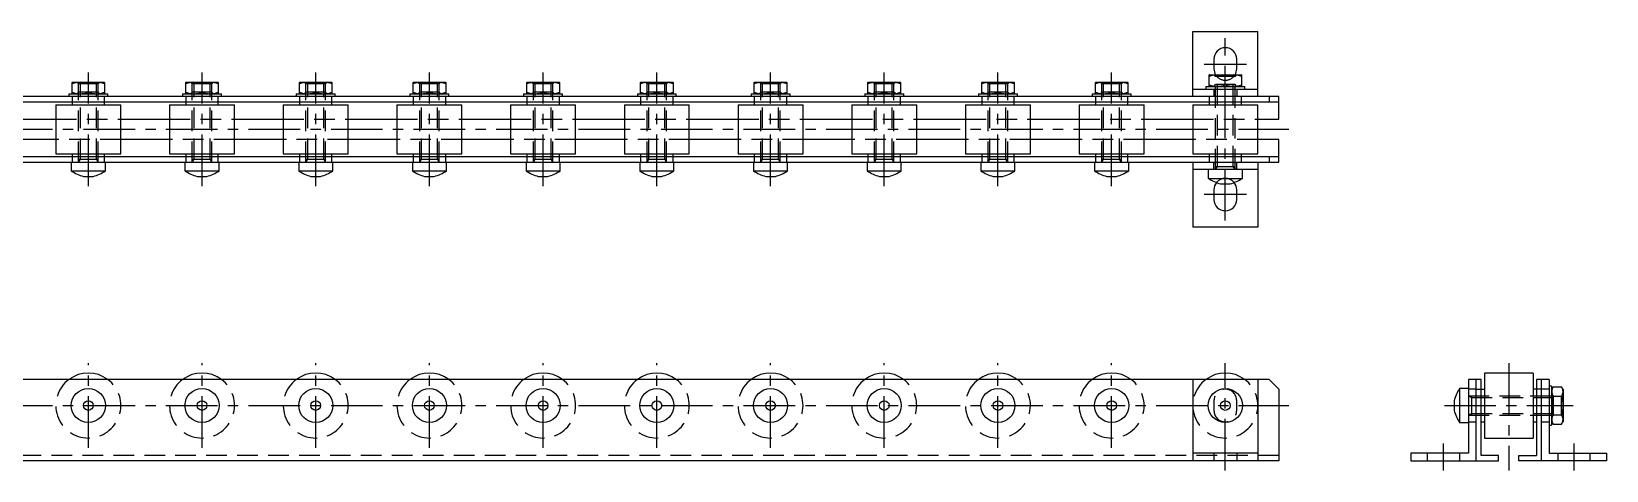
# Model space of a CAD drawing. Extents: x -3 to 974, y -8 to 142.
# Drawn here: x 489 to 973.8, y 7 to 142.1 of the extents above; entities that cross this region are included whole.
import ezdxf

# ---------------------------------------------------------------- set-up
doc = ezdxf.new("R2010")
doc.units = 0
doc.header["$LTSCALE"] = 0.5
doc.linetypes.add('CENTER', pattern=[50.8, 31.75, -6.35, 6.35, -6.35])
doc.linetypes.add('DASHED', pattern=[19.05, 12.7, -6.35])
for name, color, linetype in [('MSM_CENTER', 1, 'CENTER'), ('MSM_CONTINUOUS', 7, 'CONTINUOUS'), ('MSM_DASHED', 4, 'DASHED')]:
    doc.layers.add(name, color=color, linetype=linetype)

msp = doc.modelspace()

# ---------------------------------------------------------------- linework, layer by layer
at = {"layer": 'MSM_CENTER'}
for p, q in [((856.5, 83.91), (856.5, 140.11)), ((850, 132.11), (863, 132.11)), ((506.5, 94.51), (506.5, 129.51)), ((541.5, 94.51), (541.5, 129.51)), ((576.5, 94.51), (576.5, 129.51)), ((611.5, 94.51), (611.5, 129.51)), ((646.5, 94.51), (646.5, 129.51)), ((681.5, 94.51), (681.5, 129.51)), ((716.5, 94.51), (716.5, 129.51)), ((751.5, 94.51), (751.5, 129.51)), ((786.5, 94.51), (786.5, 129.51)), ((821.5, 94.51), (821.5, 129.51)), ((-3, 112.01), (876, 112.01)), ((863, 91.91), (850, 91.91)), ((506.5, 14), (506.5, 40)), ((541.5, 14), (541.5, 40)), ((576.5, 14), (576.5, 40)), ((611.5, 14), (611.5, 40)), ((646.5, 14), (646.5, 40)), ((681.5, 14), (681.5, 40)), ((716.5, 14), (716.5, 40)), ((751.5, 14), (751.5, 40)), ((786.5, 14), (786.5, 40)), ((821.5, 14), (821.5, 40)), ((856.5, 7), (856.5, 40)), ((943.74, 40), (943.74, 7)), ((-3, 27), (876, 27)), ((923.94, 27), (963.54, 27)), ((923.64, 7), (923.64, 15.3)), ((963.84, 7), (963.84, 15.3))]:
    msp.add_line(p, q, dxfattribs=at)
at = {"layer": 'MSM_CONTINUOUS'}
for p, q in [((846.5, 122.11), (846.5, 142.11)), ((846.5, 142.11), (866.5, 142.11)), ((866.5, 122.11), (866.5, 142.11)), ((853, 133.61), (853, 130.61)), ((860, 130.61), (860, 133.61)), ((501.6, 126.51), (501.5, 126.45)), ((501.5, 122.97), (501.5, 126.45)), ((501.6, 126.51), (511.4, 126.51)), ((511.5, 126.45), (511.4, 126.51)), ((511.5, 126.45), (511.5, 122.97)), ((536.6, 126.51), (536.5, 126.45)), ((536.5, 122.97), (536.5, 126.45)), ((536.6, 126.51), (546.4, 126.51)), ((546.5, 126.45), (546.4, 126.51)), ((546.5, 126.45), (546.5, 122.97)), ((571.6, 126.51), (571.5, 126.45)), ((571.5, 122.97), (571.5, 126.45)), ((571.6, 126.51), (581.4, 126.51)), ((581.5, 126.45), (581.4, 126.51)), ((581.5, 126.45), (581.5, 122.97)), ((606.6, 126.51), (606.5, 126.45)), ((606.5, 122.97), (606.5, 126.45)), ((606.6, 126.51), (616.4, 126.51)), ((616.5, 126.45), (616.4, 126.51)), ((616.5, 126.45), (616.5, 122.97)), ((641.6, 126.51), (641.5, 126.45)), ((641.5, 122.97), (641.5, 126.45)), ((641.6, 126.51), (651.4, 126.51)), ((651.5, 126.45), (651.4, 126.51)), ((651.5, 126.45), (651.5, 122.97)), ((676.6, 126.51), (676.5, 126.45)), ((676.5, 122.97), (676.5, 126.45)), ((676.6, 126.51), (686.4, 126.51)), ((686.5, 126.45), (686.4, 126.51)), ((686.5, 126.45), (686.5, 122.97)), ((711.6, 126.51), (711.5, 126.45)), ((711.5, 122.97), (711.5, 126.45)), ((711.6, 126.51), (721.4, 126.51)), ((721.5, 126.45), (721.4, 126.51)), ((721.5, 126.45), (721.5, 122.97)), ((746.6, 126.51), (746.5, 126.45)), ((746.5, 122.97), (746.5, 126.45)), ((746.6, 126.51), (756.4, 126.51)), ((756.5, 126.45), (756.4, 126.51)), ((756.5, 126.45), (756.5, 122.97)), ((781.6, 126.51), (781.5, 126.45)), ((781.5, 122.97), (781.5, 126.45)), ((781.6, 126.51), (791.4, 126.51)), ((791.5, 126.45), (791.4, 126.51)), ((791.5, 126.45), (791.5, 122.97)), ((816.6, 126.51), (816.5, 126.45)), ((816.5, 122.97), (816.5, 126.45)), ((816.6, 126.51), (826.4, 126.51)), ((826.5, 126.45), (826.4, 126.51)), ((826.5, 126.45), (826.5, 122.97)), ((851.6, 128.81), (851.5, 128.75)), ((851.5, 125.27), (851.5, 128.75)), ((851.6, 128.81), (861.4, 128.81)), ((856.5, 125.72), (856.5, 128.31)), ((861.5, 128.75), (861.4, 128.81)), ((861.5, 128.75), (861.5, 125.27)), ((873, 122.11), (0, 122.11)), ((500.5, 122.91), (500.5, 122.11)), ((500.5, 122.91), (512.5, 122.91)), ((501.5, 122.97), (501.6, 122.91)), ((506.5, 123.42), (506.5, 126.01)), ((511.4, 122.91), (511.5, 122.97)), ((512.5, 122.11), (512.5, 122.91)), ((535.5, 122.91), (535.5, 122.11)), ((535.5, 122.91), (547.5, 122.91)), ((536.5, 122.97), (536.6, 122.91)), ((541.5, 123.42), (541.5, 126.01)), ((546.4, 122.91), (546.5, 122.97)), ((547.5, 122.11), (547.5, 122.91)), ((570.5, 122.91), (570.5, 122.11)), ((570.5, 122.91), (582.5, 122.91)), ((571.5, 122.97), (571.6, 122.91)), ((576.5, 123.42), (576.5, 126.01)), ((581.4, 122.91), (581.5, 122.97)), ((582.5, 122.11), (582.5, 122.91)), ((605.5, 122.91), (605.5, 122.11)), ((605.5, 122.91), (617.5, 122.91)), ((606.5, 122.97), (606.6, 122.91)), ((611.5, 123.42), (611.5, 126.01)), ((616.4, 122.91), (616.5, 122.97)), ((617.5, 122.11), (617.5, 122.91)), ((640.5, 122.91), (640.5, 122.11)), ((640.5, 122.91), (652.5, 122.91)), ((641.5, 122.97), (641.6, 122.91)), ((646.5, 123.42), (646.5, 126.01)), ((651.4, 122.91), (651.5, 122.97)), ((652.5, 122.11), (652.5, 122.91)), ((675.5, 122.91), (675.5, 122.11)), ((675.5, 122.91), (687.5, 122.91)), ((676.5, 122.97), (676.6, 122.91)), ((681.5, 123.42), (681.5, 126.01)), ((686.4, 122.91), (686.5, 122.97)), ((687.5, 122.11), (687.5, 122.91)), ((710.5, 122.91), (710.5, 122.11)), ((710.5, 122.91), (722.5, 122.91)), ((711.5, 122.97), (711.6, 122.91)), ((716.5, 123.42), (716.5, 126.01)), ((721.4, 122.91), (721.5, 122.97)), ((722.5, 122.11), (722.5, 122.91)), ((745.5, 122.91), (745.5, 122.11)), ((745.5, 122.91), (757.5, 122.91)), ((746.5, 122.97), (746.6, 122.91)), ((751.5, 123.42), (751.5, 126.01)), ((756.4, 122.91), (756.5, 122.97)), ((757.5, 122.11), (757.5, 122.91)), ((780.5, 122.91), (780.5, 122.11)), ((780.5, 122.91), (792.5, 122.91)), ((781.5, 122.97), (781.6, 122.91)), ((786.5, 123.42), (786.5, 126.01)), ((791.4, 122.91), (791.5, 122.97)), ((792.5, 122.11), (792.5, 122.91)), ((815.5, 122.91), (815.5, 122.11)), ((815.5, 122.91), (827.5, 122.91)), ((816.5, 122.97), (816.6, 122.91)), ((821.5, 123.42), (821.5, 126.01)), ((826.4, 122.91), (826.5, 122.97)), ((827.5, 122.11), (827.5, 122.91)), ((846.5, 124.41), (866.5, 124.41)), ((850.5, 125.21), (850.5, 124.41)), ((850.5, 125.21), (862.5, 125.21)), ((851.5, 125.27), (851.6, 125.21)), ((861.4, 125.21), (861.5, 125.27)), ((862.5, 124.41), (862.5, 125.21)), ((870, 122.11), (870, 120.51)), ((873, 115.11), (873, 122.11)), ((0, 120.51), (873, 120.51)), ((496.5, 119.51), (496.5, 104.51)), ((496.5, 119.51), (516.5, 119.51)), ((501.5, 120.51), (501.5, 119.51)), ((511.5, 119.51), (511.5, 120.51)), ((516.5, 104.51), (516.5, 119.51)), ((531.5, 119.51), (531.5, 104.51)), ((531.5, 119.51), (551.5, 119.51)), ((536.5, 120.51), (536.5, 119.51)), ((546.5, 119.51), (546.5, 120.51)), ((551.5, 104.51), (551.5, 119.51)), ((566.5, 119.51), (566.5, 104.51)), ((566.5, 119.51), (586.5, 119.51)), ((571.5, 120.51), (571.5, 119.51)), ((581.5, 119.51), (581.5, 120.51)), ((586.5, 104.51), (586.5, 119.51)), ((601.5, 119.51), (601.5, 104.51)), ((601.5, 119.51), (621.5, 119.51)), ((606.5, 120.51), (606.5, 119.51)), ((616.5, 119.51), (616.5, 120.51)), ((621.5, 104.51), (621.5, 119.51)), ((636.5, 119.51), (636.5, 104.51)), ((636.5, 119.51), (656.5, 119.51)), ((641.5, 120.51), (641.5, 119.51)), ((651.5, 119.51), (651.5, 120.51)), ((656.5, 104.51), (656.5, 119.51)), ((671.5, 119.51), (671.5, 104.51)), ((671.5, 119.51), (691.5, 119.51)), ((676.5, 120.51), (676.5, 119.51)), ((686.5, 119.51), (686.5, 120.51)), ((691.5, 104.51), (691.5, 119.51)), ((706.5, 119.51), (706.5, 104.51)), ((706.5, 119.51), (726.5, 119.51)), ((711.5, 120.51), (711.5, 119.51)), ((721.5, 119.51), (721.5, 120.51)), ((726.5, 104.51), (726.5, 119.51)), ((741.5, 119.51), (741.5, 104.51)), ((741.5, 119.51), (761.5, 119.51)), ((746.5, 120.51), (746.5, 119.51)), ((756.5, 119.51), (756.5, 120.51)), ((761.5, 104.51), (761.5, 119.51)), ((776.5, 119.51), (776.5, 104.51)), ((776.5, 119.51), (796.5, 119.51)), ((781.5, 120.51), (781.5, 119.51)), ((791.5, 119.51), (791.5, 120.51)), ((796.5, 104.51), (796.5, 119.51)), ((811.5, 119.51), (811.5, 104.51)), ((811.5, 119.51), (831.5, 119.51)), ((816.5, 120.51), (816.5, 119.51)), ((826.5, 119.51), (826.5, 120.51)), ((831.5, 104.51), (831.5, 119.51)), ((846.5, 119.51), (846.5, 104.51)), ((846.5, 119.51), (866.5, 119.51)), ((851.5, 120.51), (851.5, 119.51)), ((861.5, 119.51), (861.5, 120.51)), ((866.5, 104.51), (866.5, 119.51)), ((481.5, 115.11), (496.5, 115.11)), ((516.5, 115.11), (531.5, 115.11)), ((551.5, 115.11), (566.5, 115.11)), ((586.5, 115.11), (601.5, 115.11)), ((621.5, 115.11), (636.5, 115.11)), ((656.5, 115.11), (671.5, 115.11)), ((691.5, 115.11), (706.5, 115.11)), ((726.5, 115.11), (741.5, 115.11)), ((761.5, 115.11), (776.5, 115.11)), ((796.5, 115.11), (811.5, 115.11)), ((831.5, 115.11), (846.5, 115.11)), ((866.5, 115.11), (873, 115.11)), ((496.5, 108.91), (481.5, 108.91)), ((531.5, 108.91), (516.5, 108.91)), ((566.5, 108.91), (551.5, 108.91)), ((601.5, 108.91), (586.5, 108.91)), ((636.5, 108.91), (621.5, 108.91)), ((671.5, 108.91), (656.5, 108.91)), ((706.5, 108.91), (691.5, 108.91)), ((741.5, 108.91), (726.5, 108.91)), ((776.5, 108.91), (761.5, 108.91)), ((811.5, 108.91), (796.5, 108.91)), ((846.5, 108.91), (831.5, 108.91)), ((873, 108.91), (866.5, 108.91)), ((873, 101.91), (873, 108.91)), ((873, 103.51), (0, 103.51)), ((0, 101.91), (873, 101.91)), ((496.5, 104.51), (516.5, 104.51)), ((501.25, 101.91), (501.25, 99.2)), ((501.5, 104.51), (501.5, 103.51)), ((511.5, 103.51), (511.5, 104.51)), ((511.75, 99.2), (511.75, 101.91)), ((531.5, 104.51), (551.5, 104.51)), ((536.25, 101.91), (536.25, 99.2)), ((536.5, 104.51), (536.5, 103.51)), ((546.5, 103.51), (546.5, 104.51)), ((546.75, 99.2), (546.75, 101.91)), ((566.5, 104.51), (586.5, 104.51)), ((571.25, 101.91), (571.25, 99.2)), ((571.5, 104.51), (571.5, 103.51)), ((581.5, 103.51), (581.5, 104.51)), ((581.75, 99.2), (581.75, 101.91)), ((601.5, 104.51), (621.5, 104.51)), ((606.25, 101.91), (606.25, 99.2)), ((606.5, 104.51), (606.5, 103.51)), ((616.5, 103.51), (616.5, 104.51)), ((616.75, 99.2), (616.75, 101.91)), ((636.5, 104.51), (656.5, 104.51)), ((641.25, 101.91), (641.25, 99.2)), ((641.5, 104.51), (641.5, 103.51)), ((651.5, 103.51), (651.5, 104.51)), ((651.75, 99.2), (651.75, 101.91)), ((671.5, 104.51), (691.5, 104.51)), ((676.25, 101.91), (676.25, 99.2)), ((676.5, 104.51), (676.5, 103.51)), ((686.5, 103.51), (686.5, 104.51)), ((686.75, 99.2), (686.75, 101.91)), ((706.5, 104.51), (726.5, 104.51)), ((711.25, 101.91), (711.25, 99.2)), ((711.5, 104.51), (711.5, 103.51)), ((721.5, 103.51), (721.5, 104.51)), ((721.75, 99.2), (721.75, 101.91)), ((741.5, 104.51), (761.5, 104.51)), ((746.25, 101.91), (746.25, 99.2)), ((746.5, 104.51), (746.5, 103.51)), ((756.5, 103.51), (756.5, 104.51)), ((756.75, 99.2), (756.75, 101.91)), ((776.5, 104.51), (796.5, 104.51)), ((781.25, 101.91), (781.25, 99.2)), ((781.5, 104.51), (781.5, 103.51)), ((791.5, 103.51), (791.5, 104.51)), ((791.75, 99.2), (791.75, 101.91)), ((811.5, 104.51), (831.5, 104.51)), ((816.25, 101.91), (816.25, 99.2)), ((816.5, 104.51), (816.5, 103.51)), ((826.5, 103.51), (826.5, 104.51)), ((826.75, 99.2), (826.75, 101.91)), ((846.5, 104.51), (866.5, 104.51)), ((846.5, 101.91), (846.5, 81.91)), ((851.5, 104.51), (851.5, 103.51)), ((861.5, 103.51), (861.5, 104.51)), ((866.5, 101.91), (866.5, 81.91)), ((870, 103.51), (870, 101.91)), ((501.25, 99.2), (511.75, 99.2)), ((505.01, 97.51), (507.99, 97.51)), ((536.25, 99.2), (546.75, 99.2)), ((540.01, 97.51), (542.99, 97.51)), ((571.25, 99.2), (581.75, 99.2)), ((575.01, 97.51), (577.99, 97.51)), ((606.25, 99.2), (616.75, 99.2)), ((610.01, 97.51), (612.99, 97.51)), ((641.25, 99.2), (651.75, 99.2)), ((645.01, 97.51), (647.99, 97.51)), ((676.25, 99.2), (686.75, 99.2)), ((680.01, 97.51), (682.99, 97.51)), ((711.25, 99.2), (721.75, 99.2)), ((715.01, 97.51), (717.99, 97.51)), ((746.25, 99.2), (756.75, 99.2)), ((750.01, 97.51), (752.99, 97.51)), ((781.25, 99.2), (791.75, 99.2)), ((785.01, 97.51), (787.99, 97.51)), ((816.25, 99.2), (826.75, 99.2)), ((820.01, 97.51), (822.99, 97.51)), ((866.5, 99.61), (846.5, 99.61)), ((851.25, 99.61), (851.25, 96.9)), ((861.75, 96.9), (861.75, 99.61)), ((851.25, 96.9), (861.75, 96.9)), ((853, 93.41), (853, 90.41)), ((855.01, 95.21), (857.99, 95.21)), ((860, 90.41), (860, 93.41)), ((866.5, 81.91), (846.5, 81.91)), ((870, 35), (3, 35)), ((846.5, 35), (846.5, 10)), ((866.5, 35), (866.5, 10)), ((870, 35), (873, 32)), ((935.24, 35), (931.34, 35)), ((931.34, 35), (931.34, 12.3)), ((933.64, 35), (933.64, 10)), ((935.24, 11.6), (935.24, 35)), ((936.24, 37), (936.24, 17)), ((951.24, 37), (936.24, 37)), ((951.24, 37), (951.24, 17)), ((952.24, 35), (952.24, 11.6)), ((956.14, 35), (952.24, 35)), ((953.84, 10), (953.84, 35)), ((956.14, 35), (956.14, 12.3)), ((873, 32), (873, 10)), ((928.63, 32.25), (928.63, 21.75)), ((931.34, 32.25), (928.63, 32.25)), ((933.64, 32), (936.24, 32)), ((953.84, 32), (951.24, 32)), ((956.94, 33), (956.14, 33)), ((956.94, 33), (956.94, 21)), ((957.44, 32.77), (956.94, 31.9)), ((957.44, 32.77), (960.03, 32.77)), ((957.44, 29.89), (960.03, 29.89)), ((960.54, 31.9), (960.03, 32.77)), ((960.54, 31.9), (960.54, 22.1)), ((926.94, 28.49), (926.94, 25.51)), ((928.63, 21.75), (931.34, 21.75)), ((935.24, 22), (936.24, 22)), ((951.24, 22), (952.24, 22)), ((956.14, 21), (956.94, 21)), ((956.94, 22.1), (957.44, 21.23)), ((957.44, 24.11), (960.03, 24.11)), ((957.44, 21.23), (960.03, 21.23)), ((960.03, 21.23), (960.54, 22.1)), ((936.24, 17), (951.24, 17)), ((873, 10), (0, 10)), ((866.5, 12.3), (846.5, 12.3)), ((931.34, 12.3), (913.64, 12.3)), ((913.64, 12.3), (913.64, 10)), ((913.64, 10), (940.64, 10)), ((940.64, 11.6), (935.24, 11.6)), ((940.64, 10), (940.64, 11.6)), ((946.84, 11.6), (952.24, 11.6)), ((946.84, 10), (946.84, 11.6)), ((973.84, 10), (946.84, 10)), ((956.14, 12.3), (973.84, 12.3)), ((973.84, 12.3), (973.84, 10))]:
    msp.add_line(p, q, dxfattribs=at)
for centre, radius in [((506.5, 27), 5.25), ((541.5, 27), 5.25), ((576.5, 27), 5.25), ((611.5, 27), 5.25), ((646.5, 27), 5.25), ((681.5, 27), 5.25), ((716.5, 27), 5.25), ((751.5, 27), 5.25), ((786.5, 27), 5.25), ((821.5, 27), 5.25), ((856.5, 27), 5.25), ((506.5, 27), 1.49), ((541.5, 27), 1.49), ((576.5, 27), 1.49), ((611.5, 27), 1.49), ((646.5, 27), 1.49), ((681.5, 27), 1.49), ((716.5, 27), 1.49), ((751.5, 27), 1.49), ((786.5, 27), 1.49), ((821.5, 27), 1.49), ((856.5, 27), 1.49)]:
    msp.add_circle(centre, radius, dxfattribs=at)
for centre, radius, start, end in [((856.5, 133.61), 3.5, 0, 180), ((504, 119.08), 7.37, 70.1592, 109.8408), ((509, 119.08), 7.37, 70.1592, 109.8408), ((539, 119.08), 7.37, 70.1592, 109.8408), ((544, 119.08), 7.37, 70.1592, 109.8408), ((574, 119.08), 7.37, 70.1592, 109.8408), ((579, 119.08), 7.37, 70.1592, 109.8408), ((609, 119.08), 7.37, 70.1592, 109.8408), ((614, 119.08), 7.37, 70.1592, 109.8408), ((644, 119.08), 7.37, 70.1592, 109.8408), ((649, 119.08), 7.37, 70.1592, 109.8408), ((679, 119.08), 7.37, 70.1592, 109.8408), ((684, 119.08), 7.37, 70.1592, 109.8408), ((714, 119.08), 7.37, 70.1592, 109.8408), ((719, 119.08), 7.37, 70.1592, 109.8408), ((749, 119.08), 7.37, 70.1592, 109.8408), ((754, 119.08), 7.37, 70.1592, 109.8408), ((784, 119.08), 7.37, 70.1592, 109.8408), ((789, 119.08), 7.37, 70.1592, 109.8408), ((819, 119.08), 7.37, 70.1592, 109.8408), ((824, 119.08), 7.37, 70.1592, 109.8408), ((854, 121.38), 7.37, 70.1592, 109.8408), ((856.5, 130.61), 3.5, 180, 210.9497), ((859, 121.38), 7.37, 70.1592, 109.8408), ((856.5, 130.61), 3.5, 329.0503, 0), ((504, 130.34), 7.37, 250.1592, 289.8408), ((509, 130.34), 7.37, 250.1592, 289.8408), ((539, 130.34), 7.37, 250.1592, 289.8408), ((544, 130.34), 7.37, 250.1592, 289.8408), ((574, 130.34), 7.37, 250.1592, 289.8408), ((579, 130.34), 7.37, 250.1592, 289.8408), ((609, 130.34), 7.37, 250.1592, 289.8408), ((614, 130.34), 7.37, 250.1592, 289.8408), ((644, 130.34), 7.37, 250.1592, 289.8408), ((649, 130.34), 7.37, 250.1592, 289.8408), ((679, 130.34), 7.37, 250.1592, 289.8408), ((684, 130.34), 7.37, 250.1592, 289.8408), ((714, 130.34), 7.37, 250.1592, 289.8408), ((719, 130.34), 7.37, 250.1592, 289.8408), ((749, 130.34), 7.37, 250.1592, 289.8408), ((754, 130.34), 7.37, 250.1592, 289.8408), ((784, 130.34), 7.37, 250.1592, 289.8408), ((789, 130.34), 7.37, 250.1592, 289.8408), ((819, 130.34), 7.37, 250.1592, 289.8408), ((824, 130.34), 7.37, 250.1592, 289.8408), ((854, 132.64), 7.37, 250.1592, 289.8408), ((859, 132.64), 7.37, 250.1592, 289.8408), ((508.04, 109.25), 12.12, 235.9445, 255.5214), ((504.96, 109.25), 12.12, 284.4786, 304.0555), ((543.04, 109.25), 12.12, 235.9445, 255.5214), ((539.96, 109.25), 12.12, 284.4786, 304.0555), ((578.04, 109.25), 12.12, 235.9445, 255.5214), ((574.96, 109.25), 12.12, 284.4786, 304.0555), ((613.04, 109.25), 12.12, 235.9445, 255.5214), ((609.96, 109.25), 12.12, 284.4786, 304.0555), ((648.04, 109.25), 12.12, 235.9445, 255.5214), ((644.96, 109.25), 12.12, 284.4786, 304.0555), ((683.04, 109.25), 12.12, 235.9445, 255.5214), ((679.96, 109.25), 12.12, 284.4786, 304.0555), ((718.04, 109.25), 12.12, 235.9445, 255.5214), ((714.96, 109.25), 12.12, 284.4786, 304.0555), ((753.04, 109.25), 12.12, 235.9445, 255.5214), ((749.96, 109.25), 12.12, 284.4786, 304.0555), ((788.04, 109.25), 12.12, 235.9445, 255.5214), ((784.96, 109.25), 12.12, 284.4786, 304.0555), ((823.04, 109.25), 12.12, 235.9445, 255.5214), ((819.96, 109.25), 12.12, 284.4786, 304.0555), ((858.04, 106.95), 12.12, 235.9445, 255.5214), ((856.5, 93.41), 3.5, 141.2477, 180), ((854.96, 106.95), 12.12, 284.4786, 304.0555), ((856.5, 93.41), 3.5, 0, 38.7523), ((856.5, 90.41), 3.5, 180, 0), ((506.5, 27), 10, 53.1301, 126.8699), ((541.5, 27), 10, 53.1301, 126.8699), ((576.5, 27), 10, 53.1301, 126.8699), ((611.5, 27), 10, 53.1301, 126.8699), ((646.5, 27), 10, 53.1301, 126.8699), ((681.5, 27), 10, 53.1301, 126.8699), ((716.5, 27), 10, 53.1301, 126.8699), ((751.5, 27), 10, 53.1301, 126.8699), ((786.5, 27), 10, 53.1301, 126.8699), ((821.5, 27), 10, 53.1301, 126.8699), ((856.5, 27), 10, 53.1301, 126.8699), ((938.67, 25.46), 12.12, 145.9445, 165.5214), ((959.55, 31.33), 2.56, 154.3574, 214.3573), ((966.6, 27), 9.61, 162.5124, 197.4876), ((957.92, 31.33), 2.56, 325.6427, 25.6426), ((950.87, 27), 9.61, 342.5124, 17.4876), ((938.67, 28.54), 12.12, 194.4786, 214.0555), ((959.55, 22.67), 2.56, 145.6427, 205.6426), ((957.92, 22.67), 2.56, 334.3574, 34.3573)]:
    msp.add_arc(centre, radius, start, end, dxfattribs=at)
at = {"layer": 'MSM_DASHED'}
for p, q in [((502.96, 126.51), (503.5, 125.97)), ((504.04, 126.51), (503.5, 125.97)), ((504.04, 102.85), (504.04, 126.51)), ((508.96, 126.51), (509.5, 125.97)), ((508.96, 102.85), (508.96, 126.51)), ((510.04, 126.51), (509.5, 125.97)), ((537.96, 126.51), (538.5, 125.97)), ((539.04, 126.51), (538.5, 125.97)), ((539.04, 102.85), (539.04, 126.51)), ((543.96, 126.51), (544.5, 125.97)), ((543.96, 102.85), (543.96, 126.51)), ((545.04, 126.51), (544.5, 125.97)), ((572.96, 126.51), (573.5, 125.97)), ((574.04, 126.51), (573.5, 125.97)), ((574.04, 102.85), (574.04, 126.51)), ((578.96, 126.51), (579.5, 125.97)), ((578.96, 102.85), (578.96, 126.51)), ((580.04, 126.51), (579.5, 125.97)), ((607.96, 126.51), (608.5, 125.97)), ((609.04, 126.51), (608.5, 125.97)), ((609.04, 102.85), (609.04, 126.51)), ((613.96, 126.51), (614.5, 125.97)), ((613.96, 102.85), (613.96, 126.51)), ((615.04, 126.51), (614.5, 125.97)), ((642.96, 126.51), (643.5, 125.97)), ((644.04, 126.51), (643.5, 125.97)), ((644.04, 102.85), (644.04, 126.51)), ((648.96, 126.51), (649.5, 125.97)), ((648.96, 102.85), (648.96, 126.51)), ((650.04, 126.51), (649.5, 125.97)), ((677.96, 126.51), (678.5, 125.97)), ((679.04, 126.51), (678.5, 125.97)), ((679.04, 102.85), (679.04, 126.51)), ((683.96, 126.51), (684.5, 125.97)), ((683.96, 102.85), (683.96, 126.51)), ((685.04, 126.51), (684.5, 125.97)), ((712.96, 126.51), (713.5, 125.97)), ((714.04, 126.51), (713.5, 125.97)), ((714.04, 102.85), (714.04, 126.51)), ((718.96, 126.51), (719.5, 125.97)), ((718.96, 102.85), (718.96, 126.51)), ((720.04, 126.51), (719.5, 125.97)), ((747.96, 126.51), (748.5, 125.97)), ((749.04, 126.51), (748.5, 125.97)), ((749.04, 102.85), (749.04, 126.51)), ((753.96, 126.51), (754.5, 125.97)), ((753.96, 102.85), (753.96, 126.51)), ((755.04, 126.51), (754.5, 125.97)), ((782.96, 126.51), (783.5, 125.97)), ((784.04, 126.51), (783.5, 125.97)), ((784.04, 102.85), (784.04, 126.51)), ((788.96, 126.51), (789.5, 125.97)), ((788.96, 102.85), (788.96, 126.51)), ((790.04, 126.51), (789.5, 125.97)), ((817.96, 126.51), (818.5, 125.97)), ((819.04, 126.51), (818.5, 125.97)), ((819.04, 102.85), (819.04, 126.51)), ((823.96, 126.51), (824.5, 125.97)), ((823.96, 102.85), (823.96, 126.51)), ((825.04, 126.51), (824.5, 125.97)), ((852.96, 128.81), (853.5, 128.27)), ((854.04, 128.81), (853.5, 128.27)), ((853.5, 99.61), (853.5, 128.27)), ((859.5, 128.27), (853.5, 128.27)), ((854.04, 100.55), (854.04, 128.81)), ((858.96, 100.55), (858.96, 128.81)), ((858.96, 128.81), (859.5, 128.27)), ((860.04, 128.81), (859.5, 128.27)), ((859.5, 99.61), (859.5, 128.27)), ((501.5, 122.11), (501.5, 120.51)), ((502.96, 122.91), (503.5, 123.45)), ((509.5, 125.97), (503.5, 125.97)), ((503.5, 101.91), (503.5, 125.97)), ((509.5, 123.45), (503.5, 123.45)), ((509.5, 101.91), (509.5, 125.97)), ((510.04, 122.91), (509.5, 123.45)), ((511.5, 120.51), (511.5, 122.11)), ((536.5, 122.11), (536.5, 120.51)), ((537.96, 122.91), (538.5, 123.45)), ((544.5, 125.97), (538.5, 125.97)), ((538.5, 101.91), (538.5, 125.97)), ((544.5, 123.45), (538.5, 123.45)), ((544.5, 101.91), (544.5, 125.97)), ((545.04, 122.91), (544.5, 123.45)), ((546.5, 120.51), (546.5, 122.11)), ((571.5, 122.11), (571.5, 120.51)), ((572.96, 122.91), (573.5, 123.45)), ((579.5, 125.97), (573.5, 125.97)), ((573.5, 101.91), (573.5, 125.97)), ((579.5, 123.45), (573.5, 123.45)), ((579.5, 101.91), (579.5, 125.97)), ((580.04, 122.91), (579.5, 123.45)), ((581.5, 120.51), (581.5, 122.11)), ((606.5, 122.11), (606.5, 120.51)), ((607.96, 122.91), (608.5, 123.45)), ((614.5, 125.97), (608.5, 125.97)), ((608.5, 101.91), (608.5, 125.97)), ((614.5, 123.45), (608.5, 123.45)), ((614.5, 101.91), (614.5, 125.97)), ((615.04, 122.91), (614.5, 123.45)), ((616.5, 120.51), (616.5, 122.11)), ((641.5, 122.11), (641.5, 120.51)), ((642.96, 122.91), (643.5, 123.45)), ((649.5, 125.97), (643.5, 125.97)), ((643.5, 101.91), (643.5, 125.97)), ((649.5, 123.45), (643.5, 123.45)), ((649.5, 101.91), (649.5, 125.97)), ((650.04, 122.91), (649.5, 123.45)), ((651.5, 120.51), (651.5, 122.11)), ((676.5, 122.11), (676.5, 120.51)), ((677.96, 122.91), (678.5, 123.45)), ((684.5, 125.97), (678.5, 125.97)), ((678.5, 101.91), (678.5, 125.97)), ((684.5, 123.45), (678.5, 123.45)), ((684.5, 101.91), (684.5, 125.97)), ((685.04, 122.91), (684.5, 123.45)), ((686.5, 120.51), (686.5, 122.11)), ((711.5, 122.11), (711.5, 120.51)), ((712.96, 122.91), (713.5, 123.45)), ((719.5, 125.97), (713.5, 125.97)), ((713.5, 101.91), (713.5, 125.97)), ((719.5, 123.45), (713.5, 123.45)), ((719.5, 101.91), (719.5, 125.97)), ((720.04, 122.91), (719.5, 123.45)), ((721.5, 120.51), (721.5, 122.11)), ((746.5, 122.11), (746.5, 120.51)), ((747.96, 122.91), (748.5, 123.45)), ((754.5, 125.97), (748.5, 125.97)), ((748.5, 101.91), (748.5, 125.97)), ((754.5, 123.45), (748.5, 123.45)), ((754.5, 101.91), (754.5, 125.97)), ((755.04, 122.91), (754.5, 123.45)), ((756.5, 120.51), (756.5, 122.11)), ((781.5, 122.11), (781.5, 120.51)), ((782.96, 122.91), (783.5, 123.45)), ((789.5, 125.97), (783.5, 125.97)), ((783.5, 101.91), (783.5, 125.97)), ((789.5, 123.45), (783.5, 123.45)), ((789.5, 101.91), (789.5, 125.97)), ((790.04, 122.91), (789.5, 123.45)), ((791.5, 120.51), (791.5, 122.11)), ((816.5, 122.11), (816.5, 120.51)), ((817.96, 122.91), (818.5, 123.45)), ((824.5, 125.97), (818.5, 125.97)), ((818.5, 101.91), (818.5, 125.97)), ((824.5, 123.45), (818.5, 123.45)), ((824.5, 101.91), (824.5, 125.97)), ((825.04, 122.91), (824.5, 123.45)), ((826.5, 120.51), (826.5, 122.11)), ((851.5, 122.11), (851.5, 120.51)), ((852.96, 125.21), (853.5, 125.75)), ((853, 124.41), (853, 122.11)), ((859.5, 125.75), (853.5, 125.75)), ((860.04, 125.21), (859.5, 125.75)), ((860, 124.41), (860, 122.11)), ((861.5, 120.51), (861.5, 122.11)), ((496.5, 115.11), (516.5, 115.11)), ((531.5, 115.11), (551.5, 115.11)), ((566.5, 115.11), (586.5, 115.11)), ((601.5, 115.11), (621.5, 115.11)), ((636.5, 115.11), (656.5, 115.11)), ((671.5, 115.11), (691.5, 115.11)), ((706.5, 115.11), (726.5, 115.11)), ((741.5, 115.11), (761.5, 115.11)), ((776.5, 115.11), (796.5, 115.11)), ((811.5, 115.11), (831.5, 115.11)), ((846.5, 115.11), (866.5, 115.11)), ((516.5, 108.91), (496.5, 108.91)), ((551.5, 108.91), (531.5, 108.91)), ((586.5, 108.91), (566.5, 108.91)), ((621.5, 108.91), (601.5, 108.91)), ((656.5, 108.91), (636.5, 108.91)), ((691.5, 108.91), (671.5, 108.91)), ((726.5, 108.91), (706.5, 108.91)), ((761.5, 108.91), (741.5, 108.91)), ((796.5, 108.91), (776.5, 108.91)), ((831.5, 108.91), (811.5, 108.91)), ((866.5, 108.91), (846.5, 108.91)), ((501.5, 103.51), (501.5, 101.91)), ((503.5, 102.85), (509.5, 102.85)), ((503.5, 101.91), (504.04, 102.85)), ((509.5, 101.91), (508.96, 102.85)), ((511.5, 101.91), (511.5, 103.51)), ((536.5, 103.51), (536.5, 101.91)), ((538.5, 102.85), (544.5, 102.85)), ((538.5, 101.91), (539.04, 102.85)), ((544.5, 101.91), (543.96, 102.85)), ((546.5, 101.91), (546.5, 103.51)), ((571.5, 103.51), (571.5, 101.91)), ((573.5, 102.85), (579.5, 102.85)), ((573.5, 101.91), (574.04, 102.85)), ((579.5, 101.91), (578.96, 102.85)), ((581.5, 101.91), (581.5, 103.51)), ((606.5, 103.51), (606.5, 101.91)), ((608.5, 102.85), (614.5, 102.85)), ((608.5, 101.91), (609.04, 102.85)), ((614.5, 101.91), (613.96, 102.85)), ((616.5, 101.91), (616.5, 103.51)), ((641.5, 103.51), (641.5, 101.91)), ((643.5, 102.85), (649.5, 102.85)), ((643.5, 101.91), (644.04, 102.85)), ((649.5, 101.91), (648.96, 102.85)), ((651.5, 101.91), (651.5, 103.51)), ((676.5, 103.51), (676.5, 101.91)), ((678.5, 102.85), (684.5, 102.85)), ((678.5, 101.91), (679.04, 102.85)), ((684.5, 101.91), (683.96, 102.85)), ((686.5, 101.91), (686.5, 103.51)), ((711.5, 103.51), (711.5, 101.91)), ((713.5, 102.85), (719.5, 102.85)), ((713.5, 101.91), (714.04, 102.85)), ((719.5, 101.91), (718.96, 102.85)), ((721.5, 101.91), (721.5, 103.51)), ((746.5, 103.51), (746.5, 101.91)), ((748.5, 102.85), (754.5, 102.85)), ((748.5, 101.91), (749.04, 102.85)), ((754.5, 101.91), (753.96, 102.85)), ((756.5, 101.91), (756.5, 103.51)), ((781.5, 103.51), (781.5, 101.91)), ((783.5, 102.85), (789.5, 102.85)), ((783.5, 101.91), (784.04, 102.85)), ((789.5, 101.91), (788.96, 102.85)), ((791.5, 101.91), (791.5, 103.51)), ((816.5, 103.51), (816.5, 101.91)), ((818.5, 102.85), (824.5, 102.85)), ((818.5, 101.91), (819.04, 102.85)), ((824.5, 101.91), (823.96, 102.85)), ((826.5, 101.91), (826.5, 103.51)), ((851.5, 103.51), (851.5, 101.91)), ((853, 99.61), (853, 101.91)), ((860, 99.61), (860, 101.91)), ((861.5, 101.91), (861.5, 103.51)), ((853.5, 99.61), (854.04, 100.55)), ((853.5, 100.55), (859.5, 100.55)), ((859.5, 99.61), (858.96, 100.55)), ((933.64, 32), (931.34, 32)), ((931.34, 30), (960, 30)), ((931.34, 30), (932.27, 29.46)), ((932.27, 30), (932.27, 24)), ((932.27, 29.46), (960.54, 29.46)), ((956.14, 32), (953.84, 32)), ((956.94, 30.54), (957.48, 30)), ((957.48, 24), (957.48, 30)), ((960.54, 30.54), (960, 30)), ((960, 24), (960, 30)), ((960.54, 29.46), (960, 30)), ((853, 28.5), (853, 25.5)), ((860, 25.5), (860, 28.5)), ((931.34, 24), (932.27, 24.54)), ((932.27, 24.54), (960.54, 24.54)), ((960.54, 24.54), (960, 24)), ((931.34, 24), (960, 24)), ((931.34, 22), (933.64, 22)), ((953.84, 22), (956.14, 22)), ((956.94, 23.46), (957.48, 24)), ((960.54, 23.46), (960, 24)), ((873, 11.6), (0, 11.6)), ((853, 12.3), (853, 10)), ((860, 12.3), (860, 10)), ((918.64, 12.3), (918.64, 10)), ((928.64, 10), (928.64, 12.3)), ((958.84, 12.3), (958.84, 10)), ((968.84, 10), (968.84, 12.3))]:
    msp.add_line(p, q, dxfattribs=at)
for centre, radius, start, end in [((856.5, 130.61), 3.5, 210.9497, 329.0503), ((856.5, 93.41), 3.5, 38.7523, 141.2477), ((506.5, 27), 10, 126.8699, 53.1301), ((541.5, 27), 10, 126.8699, 53.1301), ((576.5, 27), 10, 126.8699, 53.1301), ((611.5, 27), 10, 126.8699, 53.1301), ((646.5, 27), 10, 126.8699, 53.1301), ((681.5, 27), 10, 126.8699, 53.1301), ((716.5, 27), 10, 126.8699, 53.1301), ((751.5, 27), 10, 126.8699, 53.1301), ((786.5, 27), 10, 126.8699, 53.1301), ((821.5, 27), 10, 126.8699, 53.1301), ((856.5, 27), 10, 126.8699, 53.1301), ((856.5, 28.5), 3.5, 0, 180), ((856.5, 25.5), 3.5, 180, 0)]:
    msp.add_arc(centre, radius, start, end, dxfattribs=at)

doc.saveas('drawing.dxf')
